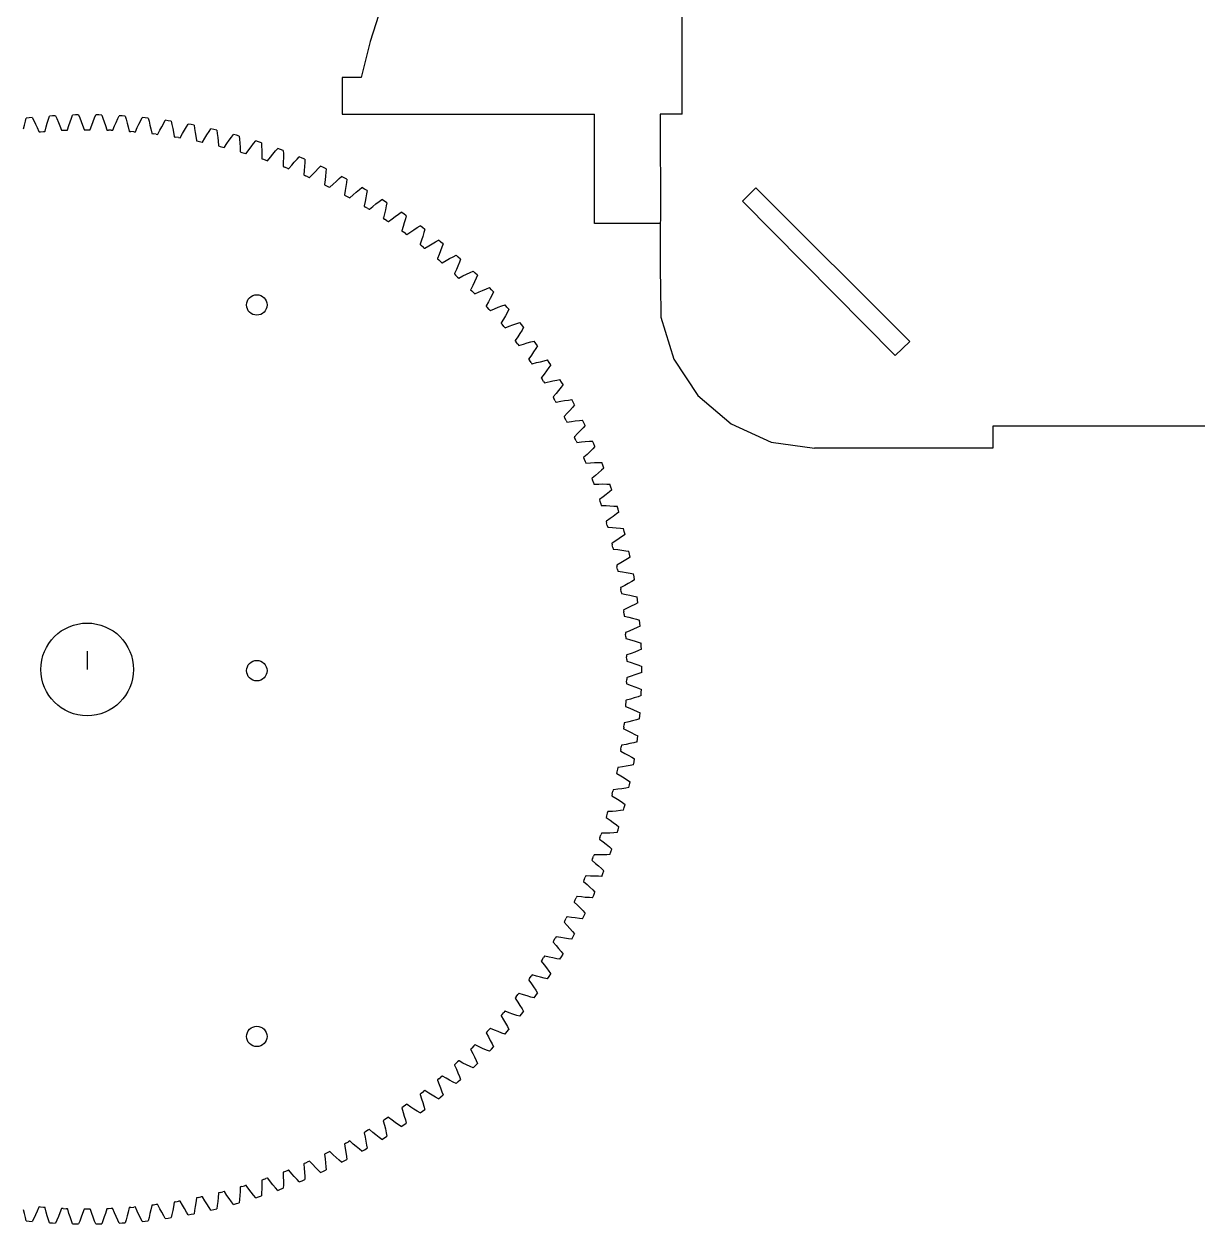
# Model space of a CAD drawing. Header units: millimetres. Extents: x 0 to 561, y -106 to 290.
# Drawn here: x 181.3 to 342.1, y -106 to 58.4 of the extents above; entities that cross this region are included whole.
import ezdxf

# ---------------------------------------------------------------- set-up
doc = ezdxf.new("R2010")
doc.units = ezdxf.units.MM
doc.layers.get('0').update_dxf_attribs({"lineweight": 25, "true_color": 0xffffff})
doc.layers.add('Interior', color=1, linetype='Continuous', lineweight=25, true_color=0xff0000)

msp = doc.modelspace()

# ---------------------------------------------------------------- linework, layer by layer
for p, q in [((271.53, 46.1), (271.53, 75.25)), ((230.33, 60.9), (228.78, 56.04)), ((228.78, 56.04), (227.53, 51.1)), ((227.53, 51.1), (224.93, 51.1)), ((224.93, 51.1), (224.93, 46.1)), ((224.93, 46.1), (259.53, 46.1)), ((259.53, 31.63), (259.53, 46.1)), ((271.53, 46.1), (268.53, 46.1)), ((268.53, 46.1), (268.55, 31.63)), ((181.28, 44.06), (181.4, 44.57)), ((181.4, 44.57), (181.53, 45.11)), ((181.53, 45.11), (181.65, 45.54)), ((182.06, 45.58), (181.65, 45.54)), ((182.46, 45.63), (182.06, 45.58)), ((182.46, 45.63), (182.67, 45.23)), ((182.67, 45.23), (182.91, 44.73)), ((182.91, 44.73), (183.14, 44.25)), ((184.39, 44.36), (184.53, 44.86)), ((184.53, 44.86), (184.68, 45.4)), ((184.68, 45.4), (184.82, 45.82)), ((185.23, 45.85), (184.82, 45.82)), ((185.64, 45.87), (185.23, 45.85)), ((185.64, 45.87), (185.82, 45.47)), ((185.82, 45.47), (186.05, 44.96)), ((186.05, 44.96), (186.25, 44.47)), ((186.25, 44.47), (186.47, 43.9)), ((187.32, 43.92), (187.5, 44.53)), ((187.5, 44.53), (187.67, 45.03)), ((187.67, 45.03), (187.85, 45.55)), ((187.85, 45.55), (188, 45.97)), ((188.41, 45.98), (188, 45.97)), ((188.82, 45.99), (188.41, 45.98)), ((188.82, 45.99), (188.99, 45.58)), ((188.99, 45.58), (189.19, 45.06)), ((189.19, 45.06), (189.37, 44.56)), ((189.37, 44.56), (189.57, 43.99)), ((190.42, 43.97), (190.63, 44.56)), ((190.63, 44.56), (190.81, 45.06)), ((190.81, 45.06), (191.01, 45.58)), ((191.01, 45.58), (191.18, 45.99)), ((191.59, 45.98), (191.18, 45.99)), ((192, 45.97), (191.59, 45.98)), ((192, 45.97), (192.15, 45.55)), ((192.15, 45.55), (192.33, 45.03)), ((192.33, 45.03), (192.5, 44.53)), ((192.5, 44.53), (192.67, 43.94)), ((193.52, 43.88), (193.75, 44.47)), ((193.75, 44.47), (193.95, 44.96)), ((193.95, 44.96), (194.18, 45.47)), ((194.18, 45.47), (194.36, 45.87)), ((194.77, 45.85), (194.36, 45.87)), ((195.18, 45.82), (194.77, 45.85)), ((195.18, 45.82), (195.32, 45.4)), ((195.32, 45.4), (195.47, 44.86)), ((195.47, 44.86), (195.61, 44.36)), ((196.86, 44.25), (197.09, 44.73)), ((197.09, 44.73), (197.33, 45.23)), ((197.33, 45.23), (197.54, 45.63)), ((197.94, 45.58), (197.54, 45.63)), ((198.35, 45.54), (197.94, 45.58)), ((198.35, 45.54), (198.47, 45.11)), ((198.47, 45.11), (198.6, 44.57)), ((198.6, 44.57), (198.72, 44.06)), ((200.21, 44.37), (200.48, 44.85)), ((200.48, 44.85), (200.7, 45.24)), ((201.1, 45.18), (200.7, 45.24)), ((201.51, 45.12), (201.1, 45.18)), ((201.51, 45.12), (201.61, 44.69)), ((201.61, 44.69), (201.72, 44.14)), ((203.6, 44.35), (203.84, 44.73)), ((204.24, 44.65), (203.84, 44.73)), ((204.64, 44.58), (204.24, 44.65)), ((204.64, 44.58), (204.72, 44.14)), ((183.14, 44.25), (183.38, 43.69)), ((183.38, 43.69), (183.4, 43.66)), ((183.4, 43.66), (183.62, 43.67)), ((183.62, 43.67), (184, 43.71)), ((184, 43.71), (184.21, 43.72)), ((184.21, 43.72), (184.23, 43.74)), ((184.23, 43.74), (184.39, 44.36)), ((186.47, 43.9), (186.49, 43.87)), ((186.49, 43.87), (186.71, 43.88)), ((186.71, 43.88), (187.1, 43.89)), ((187.1, 43.89), (187.3, 43.9)), ((187.3, 43.9), (187.32, 43.92)), ((189.57, 43.99), (189.59, 43.95)), ((189.59, 43.95), (189.81, 43.95)), ((189.81, 43.95), (190.19, 43.95)), ((190.19, 43.95), (190.4, 43.95)), ((190.4, 43.95), (190.42, 43.97)), ((192.67, 43.94), (192.69, 43.91)), ((192.69, 43.91), (192.9, 43.89)), ((193.29, 43.88), (192.9, 43.89)), ((193.29, 43.88), (193.49, 43.87)), ((193.49, 43.87), (193.52, 43.88)), ((195.61, 44.36), (195.76, 43.76)), ((195.76, 43.76), (195.78, 43.73)), ((195.78, 43.73), (196, 43.71)), ((196.38, 43.67), (196, 43.71)), ((196.38, 43.67), (196.58, 43.66)), ((196.58, 43.66), (196.61, 43.67)), ((196.61, 43.67), (196.86, 44.25)), ((198.72, 44.06), (198.85, 43.46)), ((198.85, 43.46), (198.86, 43.42)), ((198.86, 43.42), (199.08, 43.39)), ((199.46, 43.34), (199.08, 43.39)), ((199.46, 43.34), (199.66, 43.32)), ((199.66, 43.32), (199.69, 43.33)), ((199.69, 43.33), (199.97, 43.9)), ((199.97, 43.9), (200.21, 44.37)), ((201.72, 44.14), (201.82, 43.63)), ((201.82, 43.63), (201.91, 43.02)), ((201.91, 43.02), (201.93, 42.99)), ((201.93, 42.99), (202.14, 42.95)), ((202.52, 42.88), (202.14, 42.95)), ((202.52, 42.88), (202.72, 42.85)), ((202.72, 42.85), (202.75, 42.86)), ((202.75, 42.86), (203.05, 43.42)), ((203.05, 43.42), (203.32, 43.87)), ((203.32, 43.87), (203.6, 44.35)), ((204.72, 44.14), (204.81, 43.59)), ((204.81, 43.59), (204.89, 43.07)), ((204.89, 43.07), (204.96, 42.46)), ((205.79, 42.26), (206.12, 42.8)), ((206.12, 42.8), (206.4, 43.25)), ((206.4, 43.25), (206.7, 43.72)), ((206.7, 43.72), (206.96, 44.08)), ((207.35, 43.99), (206.96, 44.08)), ((207.75, 43.9), (207.35, 43.99)), ((207.75, 43.9), (207.82, 43.45)), ((207.82, 43.45), (207.88, 42.9)), ((207.88, 42.9), (207.94, 42.38)), ((209.45, 42.5), (209.78, 42.95)), ((209.78, 42.95), (210.04, 43.31)), ((210.44, 43.2), (210.04, 43.31)), ((210.83, 43.09), (210.44, 43.2)), ((210.83, 43.09), (210.88, 42.64)), ((204.96, 42.46), (204.98, 42.42)), ((204.98, 42.42), (205.19, 42.37)), ((205.19, 42.37), (205.56, 42.29)), ((205.56, 42.29), (205.76, 42.25)), ((205.76, 42.25), (205.79, 42.26)), ((207.94, 42.38), (207.98, 41.77)), ((207.98, 41.77), (208, 41.73)), ((208, 41.73), (208.2, 41.67)), ((208.2, 41.67), (208.58, 41.58)), ((208.58, 41.58), (208.78, 41.53)), ((208.78, 41.53), (208.8, 41.54)), ((208.8, 41.54), (209.15, 42.07)), ((209.15, 42.07), (209.45, 42.5)), ((210.88, 42.64), (210.92, 42.09)), ((210.92, 42.09), (210.95, 41.56)), ((210.95, 41.56), (210.97, 40.95)), ((211.78, 40.69), (212.15, 41.2)), ((212.15, 41.2), (212.47, 41.62)), ((212.47, 41.62), (212.81, 42.06)), ((212.81, 42.06), (213.1, 42.41)), ((213.49, 42.28), (213.1, 42.41)), ((213.87, 42.15), (213.49, 42.28)), ((213.87, 42.15), (213.9, 41.71)), ((213.9, 41.71), (213.92, 41.15)), ((213.92, 41.15), (213.93, 40.62)), ((215.81, 41.04), (216.11, 41.38)), ((216.49, 41.23), (216.11, 41.38)), ((216.87, 41.09), (216.49, 41.23)), ((210.97, 40.95), (210.98, 40.91)), ((210.98, 40.91), (211.19, 40.85)), ((211.19, 40.85), (211.56, 40.74)), ((211.56, 40.74), (211.75, 40.68)), ((211.75, 40.68), (211.78, 40.69)), ((213.93, 40.62), (213.93, 40.01)), ((213.93, 40.01), (213.93, 39.97)), ((213.93, 39.97), (214.14, 39.9)), ((214.14, 39.9), (214.5, 39.77)), ((214.5, 39.77), (214.69, 39.7)), ((214.69, 39.7), (214.72, 39.71)), ((214.72, 39.71), (215.11, 40.21)), ((215.11, 40.21), (215.45, 40.62)), ((215.45, 40.62), (215.81, 41.04)), ((216.87, 39.56), (216.84, 38.95)), ((216.87, 41.09), (216.88, 40.64)), ((216.88, 40.09), (216.87, 39.56)), ((216.88, 40.64), (216.88, 40.09)), ((218.03, 39.1), (218.38, 39.49)), ((218.38, 39.49), (218.76, 39.9)), ((218.76, 39.9), (219.07, 40.22)), ((219.45, 40.06), (219.07, 40.22)), ((219.83, 39.9), (219.45, 40.06)), ((219.83, 39.9), (219.82, 39.46)), ((216.84, 38.95), (216.84, 38.91)), ((216.84, 38.91), (217.04, 38.83)), ((217.4, 38.69), (217.04, 38.83)), ((217.4, 38.69), (217.59, 38.61)), ((217.59, 38.61), (217.62, 38.62)), ((217.62, 38.62), (218.03, 39.1)), ((219.75, 38.37), (219.7, 37.77)), ((219.79, 38.9), (219.75, 38.37)), ((219.82, 39.46), (219.79, 38.9)), ((220.47, 37.4), (220.9, 37.86)), ((220.9, 37.86), (221.27, 38.24)), ((221.27, 38.24), (221.66, 38.63)), ((221.66, 38.63), (221.99, 38.94)), ((222.36, 38.77), (221.99, 38.94)), ((222.73, 38.59), (222.36, 38.77)), ((222.7, 38.15), (222.65, 37.59)), ((222.73, 38.59), (222.7, 38.15)), ((219.7, 37.77), (219.71, 37.73)), ((219.71, 37.73), (219.9, 37.64)), ((220.25, 37.48), (219.9, 37.64)), ((220.25, 37.48), (220.44, 37.39)), ((220.44, 37.39), (220.47, 37.4)), ((222.59, 37.07), (222.51, 36.46)), ((222.51, 36.46), (222.52, 36.42)), ((222.52, 36.42), (222.71, 36.32)), ((222.65, 37.59), (222.59, 37.07)), ((222.71, 36.32), (223.05, 36.15)), ((223.26, 36.07), (223.72, 36.51)), ((223.72, 36.51), (224.1, 36.87)), ((224.1, 36.87), (224.51, 37.25)), ((224.51, 37.25), (224.85, 37.54)), ((225.21, 37.35), (224.85, 37.54)), ((225.57, 37.16), (225.21, 37.35)), ((225.52, 36.72), (225.45, 36.16)), ((225.57, 37.16), (225.52, 36.72)), ((223.05, 36.15), (223.24, 36.06)), ((223.24, 36.06), (223.26, 36.07)), ((225.37, 35.64), (225.27, 35.04)), ((225.27, 35.04), (225.27, 35)), ((225.27, 35), (225.46, 34.9)), ((225.45, 36.16), (225.37, 35.64)), ((225.46, 34.9), (225.8, 34.71)), ((225.8, 34.71), (225.97, 34.61)), ((225.97, 34.61), (226, 34.61)), ((226, 34.61), (226.47, 35.04)), ((226.47, 35.04), (226.87, 35.39)), ((226.87, 35.39), (227.3, 35.74)), ((227.3, 35.74), (227.64, 36.02)), ((228, 35.82), (227.64, 36.02)), ((228.35, 35.61), (228, 35.82)), ((228.19, 34.62), (228.09, 34.11)), ((228.29, 35.17), (228.19, 34.62)), ((228.35, 35.61), (228.29, 35.17)), ((228.09, 34.11), (227.96, 33.51)), ((227.96, 33.51), (227.96, 33.47)), ((227.96, 33.47), (228.14, 33.35)), ((228.47, 33.15), (228.14, 33.35)), ((228.47, 33.15), (228.65, 33.05)), ((228.65, 33.05), (228.68, 33.05)), ((228.68, 33.05), (229.16, 33.45)), ((229.16, 33.45), (229.57, 33.78)), ((229.57, 33.78), (230.02, 34.12)), ((230.02, 34.12), (230.38, 34.39)), ((230.72, 34.17), (230.38, 34.39)), ((231.07, 33.95), (230.72, 34.17)), ((230.86, 32.97), (230.74, 32.45)), ((230.98, 33.51), (230.86, 32.97)), ((231.07, 33.95), (230.98, 33.51)), ((230.59, 31.86), (230.58, 31.82)), ((230.58, 31.82), (230.76, 31.7)), ((230.74, 32.45), (230.59, 31.86)), ((231.08, 31.49), (230.76, 31.7)), ((231.08, 31.49), (231.25, 31.37)), ((231.25, 31.37), (231.28, 31.38)), ((231.28, 31.38), (231.79, 31.76)), ((231.79, 31.76), (232.21, 32.07)), ((232.21, 32.07), (232.67, 32.39)), ((232.67, 32.39), (233.04, 32.64)), ((233.37, 32.41), (233.04, 32.64)), ((233.71, 32.17), (233.37, 32.41)), ((233.6, 31.74), (233.46, 31.2)), ((233.71, 32.17), (233.6, 31.74)), ((259.53, 31.1), (259.53, 31.63)), ((268.55, 31.63), (268.53, 31.1)), ((233.32, 30.69), (233.14, 30.11)), ((233.14, 30.11), (233.14, 30.07)), ((233.14, 30.07), (233.31, 29.94)), ((233.62, 29.71), (233.31, 29.94)), ((233.46, 31.2), (233.32, 30.69)), ((233.62, 29.71), (233.79, 29.59)), ((233.82, 29.59), (234.34, 29.96)), ((234.34, 29.96), (234.77, 30.25)), ((234.77, 30.25), (235.24, 30.55)), ((235.24, 30.55), (235.62, 30.78)), ((235.95, 30.54), (235.62, 30.78)), ((236.27, 30.29), (235.95, 30.54)), ((236.15, 29.86), (235.99, 29.33)), ((236.27, 30.29), (236.15, 29.86)), ((268.53, 31.1), (259.53, 31.1)), ((268.53, 31.1), (268.53, 24.26)), ((233.79, 29.59), (233.82, 29.59)), ((235.82, 28.83), (235.62, 28.25)), ((235.62, 28.25), (235.62, 28.21)), ((235.62, 28.21), (235.78, 28.07)), ((236.09, 27.83), (235.78, 28.07)), ((235.99, 29.33), (235.82, 28.83)), ((236.27, 27.71), (236.81, 28.05)), ((236.81, 28.05), (237.26, 28.32)), ((237.26, 28.32), (237.74, 28.6)), ((237.74, 28.6), (238.13, 28.82)), ((238.44, 28.56), (238.13, 28.82)), ((238.76, 28.3), (238.44, 28.56)), ((238.76, 28.3), (238.62, 27.87)), ((236.09, 27.83), (236.24, 27.71)), ((236.24, 27.71), (236.27, 27.71)), ((238.25, 26.86), (238.02, 26.29)), ((238.43, 27.35), (238.25, 26.86)), ((238.62, 27.87), (238.43, 27.35)), ((239.66, 26.29), (240.15, 26.55)), ((240.15, 26.55), (240.55, 26.75)), ((240.85, 26.48), (240.55, 26.75)), ((241.16, 26.2), (240.85, 26.48)), ((238.02, 26.29), (238.01, 26.25)), ((238.01, 26.25), (238.17, 26.11)), ((238.47, 25.85), (238.17, 26.11)), ((238.47, 25.85), (238.62, 25.72)), ((238.62, 25.72), (238.65, 25.72)), ((238.65, 25.72), (239.2, 26.03)), ((239.2, 26.03), (239.66, 26.29)), ((240.59, 24.78), (240.33, 24.23)), ((240.79, 25.27), (240.59, 24.78)), ((241, 25.79), (240.79, 25.27)), ((241.16, 26.2), (241, 25.79)), ((240.33, 24.23), (240.33, 24.19)), ((240.33, 24.19), (240.48, 24.04)), ((240.76, 23.77), (240.48, 24.04)), ((240.76, 23.77), (240.91, 23.63)), ((240.91, 23.63), (240.94, 23.63)), ((240.94, 23.63), (241.5, 23.93)), ((241.5, 23.93), (241.97, 24.16)), ((241.97, 24.16), (242.47, 24.4)), ((242.47, 24.4), (242.88, 24.59)), ((243.06, 23.09), (242.84, 22.62)), ((243.17, 24.3), (242.88, 24.59)), ((243.29, 23.6), (243.06, 23.09)), ((243.47, 24.01), (243.17, 24.3)), ((243.47, 24.01), (243.29, 23.6)), ((268.53, 24.26), (268.55, 22.73)), ((242.56, 22.07), (242.55, 22.03)), ((242.55, 22.03), (242.7, 21.88)), ((242.84, 22.62), (242.56, 22.07)), ((242.97, 21.6), (242.7, 21.88)), ((242.97, 21.6), (243.11, 21.46)), ((243.11, 21.46), (243.14, 21.45)), ((243.14, 21.45), (243.71, 21.72)), ((243.71, 21.72), (244.19, 21.94)), ((244.19, 21.94), (244.71, 22.16)), ((244.71, 22.16), (245.12, 22.32)), ((245.4, 22.03), (245.12, 22.32)), ((245.68, 21.73), (245.4, 22.03)), ((245.68, 21.73), (245.49, 21.32)), ((268.55, 22.73), (268.63, 18.26)), ((244.69, 19.83), (244.68, 19.79)), ((244.68, 19.79), (244.83, 19.63)), ((244.99, 20.36), (244.69, 19.83)), ((245.24, 20.83), (244.99, 20.36)), ((245.49, 21.32), (245.24, 20.83)), ((246.32, 19.62), (246.84, 19.82)), ((246.84, 19.82), (247.26, 19.97)), ((247.53, 19.66), (247.26, 19.97)), ((245.08, 19.34), (244.83, 19.63)), ((245.08, 19.34), (245.22, 19.19)), ((245.22, 19.19), (245.25, 19.18)), ((245.25, 19.18), (245.83, 19.43)), ((245.83, 19.43), (246.32, 19.62)), ((247.32, 18.47), (247.05, 18.01)), ((247.59, 18.95), (247.32, 18.47)), ((247.8, 19.35), (247.53, 19.66)), ((247.8, 19.35), (247.59, 18.95)), ((268.63, 18.26), (270.4, 12.53)), ((246.73, 17.49), (246.72, 17.45)), ((246.72, 17.45), (246.86, 17.29)), ((247.05, 18.01), (246.73, 17.49)), ((247.1, 16.99), (246.86, 17.29)), ((247.1, 16.99), (247.23, 16.83)), ((247.23, 16.83), (247.26, 16.82)), ((247.26, 16.82), (247.85, 17.05)), ((247.85, 17.05), (248.35, 17.22)), ((248.35, 17.22), (248.88, 17.4)), ((248.88, 17.4), (249.31, 17.53)), ((249.59, 16.5), (249.3, 16.03)), ((249.56, 17.21), (249.31, 17.53)), ((249.81, 16.89), (249.56, 17.21)), ((249.81, 16.89), (249.59, 16.5)), ((248.67, 15.07), (248.66, 15.04)), ((248.66, 15.04), (248.79, 14.86)), ((249.01, 15.58), (248.67, 15.07)), ((249.02, 14.56), (248.79, 14.86)), ((249.3, 16.03), (249.01, 15.58)), ((250.28, 14.74), (250.81, 14.89)), ((250.81, 14.89), (251.24, 15)), ((251.49, 14.67), (251.24, 15)), ((249.02, 14.56), (249.14, 14.39)), ((249.14, 14.39), (249.17, 14.39)), ((249.17, 14.39), (249.77, 14.58)), ((249.77, 14.58), (250.28, 14.74)), ((251.17, 13.5), (250.87, 13.07)), ((251.48, 13.96), (251.17, 13.5)), ((251.73, 14.34), (251.48, 13.96)), ((251.73, 14.34), (251.49, 14.67)), ((250.51, 12.58), (250.49, 12.54)), ((250.49, 12.54), (250.61, 12.36)), ((250.87, 13.07), (250.51, 12.58)), ((250.83, 12.05), (250.61, 12.36)), ((250.83, 12.05), (250.95, 11.88)), ((250.95, 11.88), (250.98, 11.87)), ((250.98, 11.87), (251.59, 12.04)), ((251.59, 12.04), (252.1, 12.17)), ((252.1, 12.17), (252.64, 12.3)), ((252.64, 12.3), (253.07, 12.4)), ((253.3, 12.06), (253.07, 12.4)), ((253.53, 11.72), (253.27, 11.35)), ((253.53, 11.72), (253.3, 12.06)), ((270.4, 12.53), (273.7, 7.52)), ((252.24, 10.01), (252.22, 9.97)), ((252.22, 9.97), (252.33, 9.79)), ((252.62, 10.48), (252.24, 10.01)), ((252.94, 10.9), (252.62, 10.48)), ((253.27, 11.35), (252.94, 10.9)), ((252.54, 9.46), (252.33, 9.79)), ((252.54, 9.46), (252.65, 9.29)), ((252.65, 9.29), (253.81, 9.54)), ((253.81, 9.54), (254.35, 9.64)), ((254.6, 8.23), (254.26, 7.83)), ((254.35, 9.64), (254.79, 9.72)), ((254.95, 8.67), (254.6, 8.23)), ((255.01, 9.37), (254.79, 9.72)), ((255.22, 9.02), (254.95, 8.67)), ((255.22, 9.02), (255.01, 9.37)), ((253.86, 7.37), (253.84, 7.33)), ((253.84, 7.33), (253.95, 7.14)), ((254.26, 7.83), (253.86, 7.37)), ((254.14, 6.81), (253.95, 7.14)), ((254.14, 6.81), (254.24, 6.63)), ((254.24, 6.63), (254.27, 6.62)), ((254.27, 6.62), (254.89, 6.74)), ((254.89, 6.74), (255.41, 6.83)), ((255.41, 6.83), (255.96, 6.91)), ((255.96, 6.91), (256.4, 6.97)), ((256.6, 6.61), (256.4, 6.97)), ((256.8, 6.25), (256.6, 6.61)), ((273.7, 7.52), (278.27, 3.63)), ((255.79, 5.1), (255.37, 4.66)), ((256.14, 5.49), (255.79, 5.1)), ((256.51, 5.91), (256.14, 5.49)), ((256.8, 6.25), (256.51, 5.91)), ((255.37, 4.66), (255.35, 4.62)), ((255.35, 4.62), (255.45, 4.43)), ((255.62, 4.09), (255.45, 4.43)), ((255.62, 4.09), (255.72, 3.91)), ((255.72, 3.91), (255.74, 3.9)), ((255.74, 3.9), (256.37, 3.99)), ((256.37, 3.99), (256.89, 4.06)), ((256.89, 4.06), (257.45, 4.12)), ((257.45, 4.12), (257.89, 4.16)), ((258.07, 3.79), (257.89, 4.16)), ((258.26, 3.43), (257.95, 3.09)), ((258.26, 3.43), (258.07, 3.79)), ((278.27, 3.63), (283.74, 1.16)), ((314.09, 3.31), (314.09, 0.31)), ((376.33, 3.31), (314.09, 3.31)), ((256.76, 1.89), (256.74, 1.86)), ((256.74, 1.86), (256.83, 1.66)), ((257.2, 2.32), (256.76, 1.89)), ((256.99, 1.31), (256.83, 1.66)), ((257.57, 2.69), (257.2, 2.32)), ((257.95, 3.09), (257.57, 2.69)), ((256.99, 1.31), (257.08, 1.13)), ((257.08, 1.13), (257.1, 1.11)), ((257.1, 1.11), (257.74, 1.18)), ((257.74, 1.18), (258.26, 1.23)), ((258.26, 1.23), (258.82, 1.26)), ((258.82, 1.26), (259.26, 1.29)), ((259.28, 0.22), (258.88, -0.17)), ((259.43, 0.91), (259.26, 1.29)), ((259.59, 0.54), (259.28, 0.22)), ((259.59, 0.54), (259.43, 0.91)), ((283.74, 1.16), (289.68, 0.31)), ((314.09, 0.31), (289.68, 0.31)), ((258.04, -0.93), (258.02, -0.97)), ((258.02, -0.97), (258.1, -1.17)), ((258.5, -0.53), (258.04, -0.93)), ((258.1, -1.17), (258.25, -1.52)), ((258.25, -1.52), (258.32, -1.71)), ((258.88, -0.17), (258.5, -0.53)), ((260.06, -1.65), (260.51, -1.64)), ((260.66, -2.02), (260.51, -1.64)), ((258.32, -1.71), (258.35, -1.72)), ((258.35, -1.72), (258.98, -1.68)), ((258.98, -1.68), (259.51, -1.66)), ((259.51, -1.66), (260.06, -1.65)), ((260.07, -3.08), (259.67, -3.42)), ((260.48, -2.71), (260.07, -3.08)), ((260.81, -2.4), (260.48, -2.71)), ((260.81, -2.4), (260.66, -2.02)), ((259.2, -3.81), (259.17, -3.84)), ((259.17, -3.84), (259.24, -4.04)), ((259.67, -3.42), (259.2, -3.81)), ((259.38, -4.4), (259.24, -4.04)), ((259.38, -4.4), (259.45, -4.6)), ((259.45, -4.6), (259.47, -4.61)), ((259.47, -4.61), (260.11, -4.6)), ((260.11, -4.6), (260.63, -4.59)), ((260.63, -4.59), (261.19, -4.6)), ((261.19, -4.6), (261.64, -4.62)), ((261.77, -5.01), (261.64, -4.62)), ((260.72, -6.36), (260.23, -6.73)), ((261.14, -6.04), (260.72, -6.36)), ((261.57, -5.68), (261.14, -6.04)), ((261.91, -5.39), (261.57, -5.68)), ((261.91, -5.39), (261.77, -5.01)), ((260.23, -6.73), (260.21, -6.76)), ((260.21, -6.76), (260.27, -6.96)), ((260.27, -6.96), (260.39, -7.33)), ((260.39, -7.33), (260.45, -7.53)), ((260.45, -7.53), (260.48, -7.54)), ((260.48, -7.54), (261.11, -7.56)), ((261.11, -7.56), (261.64, -7.58)), ((261.64, -7.58), (262.19, -7.61)), ((262.19, -7.61), (262.64, -7.64)), ((262.76, -8.03), (262.64, -7.64)), ((262.87, -8.43), (262.76, -8.03)), ((261.15, -9.69), (261.12, -9.72)), ((261.12, -9.72), (261.17, -9.93)), ((261.65, -9.34), (261.15, -9.69)), ((262.08, -9.04), (261.65, -9.34)), ((262.52, -8.7), (262.08, -9.04)), ((262.87, -8.43), (262.52, -8.7)), ((261.28, -10.3), (261.17, -9.93)), ((261.28, -10.3), (261.33, -10.5)), ((261.33, -10.5), (261.35, -10.51)), ((261.35, -10.51), (261.99, -10.55)), ((261.99, -10.55), (262.51, -10.59)), ((262.51, -10.59), (263.07, -10.65)), ((263.07, -10.65), (263.51, -10.7)), ((263.71, -11.5), (263.35, -11.76)), ((263.61, -11.1), (263.51, -10.7)), ((263.71, -11.5), (263.61, -11.1)), ((261.93, -12.69), (261.91, -12.71)), ((261.91, -12.71), (261.95, -12.93)), ((262.45, -12.36), (261.93, -12.69)), ((262.04, -13.3), (261.95, -12.93)), ((262.89, -12.07), (262.45, -12.36)), ((263.35, -11.76), (262.89, -12.07)), ((262.04, -13.3), (262.09, -13.5)), ((262.09, -13.5), (262.11, -13.52)), ((262.11, -13.52), (262.74, -13.58)), ((262.74, -13.58), (263.26, -13.65)), ((263.26, -13.65), (263.81, -13.73)), ((263.81, -13.73), (264.25, -13.8)), ((264.42, -14.6), (264.05, -14.84)), ((264.34, -14.2), (264.25, -13.8)), ((264.42, -14.6), (264.34, -14.2)), ((262.6, -15.71), (262.57, -15.74)), ((262.57, -15.74), (262.6, -15.95)), ((263.13, -15.41), (262.6, -15.71)), ((262.68, -16.33), (262.6, -15.95)), ((262.68, -16.33), (262.71, -16.53)), ((263.58, -15.14), (263.13, -15.41)), ((264.05, -14.84), (263.58, -15.14)), ((262.71, -16.53), (262.73, -16.55)), ((262.73, -16.55), (263.36, -16.64)), ((263.36, -16.64), (263.88, -16.73)), ((263.88, -16.73), (264.43, -16.83)), ((264.62, -17.96), (264.14, -18.23)), ((264.43, -16.83), (264.87, -16.92)), ((265, -17.73), (264.62, -17.96)), ((264.94, -17.33), (264.87, -16.92)), ((265, -17.73), (264.94, -17.33)), ((263.13, -18.77), (263.1, -18.79)), ((263.1, -18.79), (263.13, -19.01)), ((263.67, -18.49), (263.13, -18.77)), ((263.18, -19.39), (263.13, -19.01)), ((263.18, -19.39), (263.21, -19.59)), ((263.21, -19.59), (263.23, -19.61)), ((263.23, -19.61), (263.86, -19.73)), ((264.14, -18.23), (263.67, -18.49)), ((263.86, -19.73), (264.37, -19.84)), ((264.56, -21.35), (264.09, -21.58)), ((264.37, -19.84), (264.91, -19.96)), ((265.06, -21.09), (264.56, -21.35)), ((264.91, -19.96), (265.35, -20.07)), ((265.45, -20.88), (265.06, -21.09)), ((265.4, -20.47), (265.35, -20.07)), ((265.45, -20.88), (265.4, -20.47)), ((263.54, -21.84), (263.51, -21.86)), ((263.51, -21.86), (263.52, -22.08)), ((263.57, -22.46), (263.52, -22.08)), ((264.09, -21.58), (263.54, -21.84)), ((263.57, -22.46), (263.59, -22.67)), ((263.59, -22.67), (263.6, -22.69)), ((263.6, -22.69), (264.22, -22.83)), ((264.22, -22.83), (264.73, -22.96)), ((264.73, -22.96), (265.27, -23.11)), ((264.86, -24.48), (264.38, -24.69)), ((265.36, -24.24), (264.86, -24.48)), ((265.27, -23.11), (265.7, -23.23)), ((265.77, -24.05), (265.36, -24.24)), ((265.73, -23.64), (265.7, -23.23)), ((265.77, -24.05), (265.73, -23.64)), ((263.81, -24.93), (263.78, -24.95)), ((263.78, -24.95), (263.79, -25.16)), ((263.82, -25.55), (263.79, -25.16)), ((264.38, -24.69), (263.81, -24.93)), ((263.82, -25.55), (263.83, -25.75)), ((263.83, -25.75), (263.85, -25.77)), ((263.85, -25.77), (264.46, -25.94)), ((264.46, -25.94), (264.96, -26.09)), ((264.96, -26.09), (265.49, -26.26)), ((265.49, -26.26), (265.92, -26.41)), ((264.54, -27.81), (263.96, -28.02)), ((265.03, -27.62), (264.54, -27.81)), ((265.54, -27.41), (265.03, -27.62)), ((265.95, -27.23), (265.54, -27.41)), ((265.93, -26.82), (265.92, -26.41)), ((265.95, -27.23), (265.93, -26.82)), ((263.96, -28.02), (263.93, -28.04)), ((263.93, -28.04), (263.93, -28.26)), ((263.94, -28.64), (263.93, -28.26)), ((263.94, -28.64), (263.94, -28.85)), ((263.94, -28.85), (263.96, -28.87)), ((263.96, -28.87), (264.56, -29.07)), ((264.56, -29.07), (265.06, -29.24)), ((265.06, -29.24), (265.58, -29.43)), ((265.58, -29.43), (266, -29.59)), ((266, -30), (266, -29.59)), ((263.95, -31.14), (263.94, -31.36)), ((263.98, -31.12), (263.95, -31.14)), ((264.56, -30.93), (263.98, -31.12)), ((265.06, -30.76), (264.56, -30.93)), ((265.58, -30.57), (265.06, -30.76)), ((266, -30.41), (265.58, -30.57)), ((266, -30.41), (266, -30)), ((263.93, -31.74), (263.92, -31.95)), ((263.92, -31.95), (263.94, -31.97)), ((263.93, -31.74), (263.94, -31.36)), ((263.94, -31.97), (264.54, -32.19)), ((264.54, -32.19), (265.03, -32.38)), ((265.03, -32.38), (265.54, -32.59)), ((265.54, -32.59), (265.95, -32.77)), ((265.93, -33.18), (265.95, -32.77)), ((263.82, -34.45), (263.79, -34.84)), ((263.83, -34.24), (263.82, -34.45)), ((263.87, -34.22), (263.83, -34.24)), ((264.46, -34.06), (263.87, -34.22)), ((264.96, -33.91), (264.46, -34.06)), ((265.49, -33.74), (264.96, -33.91)), ((265.92, -33.59), (265.49, -33.74)), ((265.92, -33.59), (265.93, -33.18)), ((263.79, -34.84), (263.78, -35.04)), ((263.78, -35.04), (263.79, -35.06)), ((263.79, -35.06), (264.38, -35.31)), ((264.38, -35.31), (264.86, -35.52)), ((264.86, -35.52), (265.36, -35.76)), ((265.36, -35.76), (265.77, -35.95)), ((265.73, -36.36), (265.77, -35.95)), ((263.52, -37.92), (263.57, -37.54)), ((263.59, -37.32), (263.57, -37.54)), ((263.63, -37.31), (263.59, -37.32)), ((264.22, -37.17), (263.63, -37.31)), ((264.73, -37.04), (264.22, -37.17)), ((265.27, -36.89), (264.73, -37.04)), ((265.7, -36.77), (265.27, -36.89)), ((265.7, -36.77), (265.73, -36.36)), ((263.52, -37.92), (263.5, -38.13)), ((263.5, -38.13), (263.52, -38.15)), ((263.52, -38.15), (264.09, -38.42)), ((264.09, -38.42), (264.56, -38.65)), ((264.56, -38.65), (265.06, -38.91)), ((265.06, -38.91), (265.45, -39.12)), ((265.4, -39.53), (265.45, -39.12)), ((263.13, -40.99), (263.1, -41.2)), ((263.13, -40.99), (263.18, -40.61)), ((263.22, -40.4), (263.18, -40.61)), ((263.26, -40.38), (263.22, -40.4)), ((263.86, -40.27), (263.26, -40.38)), ((264.37, -40.16), (263.86, -40.27)), ((264.91, -40.04), (264.37, -40.16)), ((265.35, -39.93), (264.91, -40.04)), ((265.35, -39.93), (265.4, -39.53)), ((263.1, -41.2), (263.11, -41.22)), ((263.11, -41.22), (263.67, -41.51)), ((263.67, -41.51), (264.14, -41.77)), ((264.14, -41.77), (264.62, -42.04)), ((264.62, -42.04), (265, -42.27)), ((264.87, -43.08), (264.94, -42.67)), ((264.94, -42.67), (265, -42.27)), ((262.6, -44.05), (262.56, -44.25)), ((262.56, -44.25), (262.58, -44.27)), ((262.58, -44.27), (263.13, -44.59)), ((262.68, -43.67), (262.6, -44.05)), ((262.72, -43.46), (262.68, -43.67)), ((262.76, -43.44), (262.72, -43.46)), ((263.36, -43.36), (262.76, -43.44)), ((263.88, -43.27), (263.36, -43.36)), ((264.43, -43.17), (263.88, -43.27)), ((264.87, -43.08), (264.43, -43.17)), ((263.13, -44.59), (263.58, -44.86)), ((263.58, -44.86), (264.05, -45.16)), ((264.05, -45.16), (264.42, -45.4)), ((264.25, -46.2), (264.34, -45.8)), ((264.34, -45.8), (264.42, -45.4)), ((261.95, -47.07), (261.9, -47.27)), ((261.9, -47.27), (261.92, -47.3)), ((261.92, -47.3), (262.45, -47.64)), ((261.95, -47.07), (262.04, -46.7)), ((262.09, -46.49), (262.04, -46.7)), ((262.13, -46.48), (262.09, -46.49)), ((262.74, -46.42), (262.13, -46.48)), ((262.45, -47.64), (262.89, -47.93)), ((263.26, -46.35), (262.74, -46.42)), ((263.81, -46.27), (263.26, -46.35)), ((264.25, -46.2), (263.81, -46.27)), ((262.89, -47.93), (263.35, -48.24)), ((263.51, -49.3), (263.07, -49.35)), ((263.35, -48.24), (263.71, -48.5)), ((263.51, -49.3), (263.61, -48.9)), ((263.61, -48.9), (263.71, -48.5)), ((261.17, -50.07), (261.12, -50.27)), ((261.12, -50.27), (261.13, -50.29)), ((261.13, -50.29), (261.65, -50.66)), ((261.28, -49.7), (261.17, -50.07)), ((261.34, -49.49), (261.28, -49.7)), ((261.38, -49.48), (261.34, -49.49)), ((261.99, -49.45), (261.38, -49.48)), ((261.65, -50.66), (262.08, -50.96)), ((262.51, -49.41), (261.99, -49.45)), ((262.08, -50.96), (262.52, -51.3)), ((263.07, -49.35), (262.51, -49.41)), ((260.46, -52.46), (260.39, -52.67)), ((260.5, -52.45), (260.46, -52.46)), ((261.11, -52.44), (260.5, -52.45)), ((261.64, -52.42), (261.11, -52.44)), ((262.19, -52.39), (261.64, -52.42)), ((262.64, -52.36), (262.19, -52.39)), ((262.52, -51.3), (262.87, -51.57)), ((262.64, -52.36), (262.76, -51.97)), ((262.76, -51.97), (262.87, -51.57)), ((260.27, -53.04), (260.21, -53.23)), ((260.21, -53.23), (260.22, -53.26)), ((260.22, -53.26), (260.72, -53.64)), ((260.27, -53.04), (260.39, -52.67)), ((260.72, -53.64), (261.14, -53.96)), ((261.14, -53.96), (261.57, -54.32)), ((259.24, -55.96), (259.38, -55.6)), ((259.46, -55.39), (259.38, -55.6)), ((259.5, -55.39), (259.46, -55.39)), ((260.11, -55.4), (259.5, -55.39)), ((260.63, -55.41), (260.11, -55.4)), ((261.19, -55.4), (260.63, -55.41)), ((261.64, -55.38), (261.19, -55.4)), ((261.57, -54.32), (261.91, -54.61)), ((261.64, -55.38), (261.77, -54.99)), ((261.77, -54.99), (261.91, -54.61)), ((259.24, -55.96), (259.17, -56.15)), ((259.17, -56.15), (259.18, -56.18)), ((259.18, -56.18), (259.67, -56.58)), ((259.67, -56.58), (260.07, -56.92)), ((260.07, -56.92), (260.48, -57.29)), ((260.48, -57.29), (260.81, -57.6)), ((258.1, -58.83), (258.02, -59.02)), ((258.02, -59.02), (258.02, -59.05)), ((258.02, -59.05), (258.5, -59.47)), ((258.1, -58.83), (258.25, -58.48)), ((258.33, -58.28), (258.25, -58.48)), ((258.37, -58.27), (258.33, -58.28)), ((258.98, -58.32), (258.37, -58.27)), ((259.51, -58.34), (258.98, -58.32)), ((260.06, -58.35), (259.51, -58.34)), ((260.51, -58.36), (260.06, -58.35)), ((260.51, -58.36), (260.66, -57.98)), ((260.66, -57.98), (260.81, -57.6)), ((258.5, -59.47), (258.88, -59.83)), ((258.88, -59.83), (259.28, -60.22)), ((259.28, -60.22), (259.59, -60.54)), ((259.43, -60.91), (259.59, -60.54)), ((256.83, -61.66), (256.74, -61.85)), ((256.74, -61.85), (256.75, -61.87)), ((256.75, -61.87), (257.2, -62.32)), ((256.83, -61.66), (256.99, -61.31)), ((257.09, -61.12), (256.99, -61.31)), ((257.13, -61.11), (257.09, -61.12)), ((257.74, -61.18), (257.13, -61.11)), ((257.2, -62.32), (257.57, -62.69)), ((258.26, -61.23), (257.74, -61.18)), ((258.82, -61.26), (258.26, -61.23)), ((259.26, -61.29), (258.82, -61.26)), ((259.26, -61.29), (259.43, -60.91)), ((255.45, -64.43), (255.62, -64.09)), ((255.73, -63.9), (255.62, -64.09)), ((255.77, -63.9), (255.73, -63.9)), ((256.37, -63.99), (255.77, -63.9)), ((256.89, -64.06), (256.37, -63.99)), ((257.45, -64.12), (256.89, -64.06)), ((257.89, -64.16), (257.45, -64.12)), ((257.57, -62.69), (257.95, -63.09)), ((257.89, -64.16), (258.07, -63.79)), ((257.95, -63.09), (258.26, -63.43)), ((258.07, -63.79), (258.26, -63.43)), ((255.45, -64.43), (255.35, -64.61)), ((255.35, -64.61), (255.35, -64.64)), ((255.35, -64.64), (255.79, -65.1)), ((255.79, -65.1), (256.14, -65.49)), ((256.14, -65.49), (256.51, -65.91)), ((253.95, -67.14), (253.84, -67.32)), ((253.84, -67.32), (253.85, -67.35)), ((253.85, -67.35), (254.26, -67.83)), ((253.95, -67.14), (254.14, -66.81)), ((254.25, -66.62), (254.14, -66.81)), ((254.29, -66.62), (254.25, -66.62)), ((254.89, -66.74), (254.29, -66.62)), ((255.41, -66.83), (254.89, -66.74)), ((255.96, -66.91), (255.41, -66.83)), ((256.4, -66.97), (255.96, -66.91)), ((256.4, -66.97), (256.6, -66.61)), ((256.51, -65.91), (256.8, -66.25)), ((256.6, -66.61), (256.8, -66.25)), ((254.26, -67.83), (254.6, -68.23)), ((254.6, -68.23), (254.95, -68.67)), ((254.95, -68.67), (255.22, -69.02)), ((255.01, -69.37), (255.22, -69.02)), ((252.33, -69.79), (252.22, -69.96)), ((252.22, -69.96), (252.23, -69.99)), ((252.23, -69.99), (252.62, -70.48)), ((252.33, -69.79), (252.54, -69.46)), ((252.66, -69.28), (252.54, -69.46)), ((252.62, -70.48), (252.94, -70.9)), ((252.7, -69.28), (252.66, -69.28)), ((253.29, -69.42), (252.7, -69.28)), ((253.81, -69.54), (253.29, -69.42)), ((254.35, -69.64), (253.81, -69.54)), ((254.79, -69.72), (254.35, -69.64)), ((254.79, -69.72), (255.01, -69.37)), ((250.61, -72.36), (250.83, -72.05)), ((250.96, -71.87), (250.83, -72.05)), ((251, -71.87), (250.96, -71.87)), ((251.59, -72.04), (251, -71.87)), ((252.1, -72.17), (251.59, -72.04)), ((252.64, -72.3), (252.1, -72.17)), ((253.07, -72.4), (252.64, -72.3)), ((252.94, -70.9), (253.27, -71.35)), ((253.07, -72.4), (253.3, -72.06)), ((253.27, -71.35), (253.53, -71.72)), ((253.3, -72.06), (253.53, -71.72)), ((250.61, -72.36), (250.5, -72.53)), ((250.5, -72.53), (250.5, -72.56)), ((250.5, -72.56), (250.87, -73.07)), ((250.87, -73.07), (251.17, -73.5)), ((251.17, -73.5), (251.48, -73.96)), ((251.48, -73.96), (251.73, -74.34)), ((248.79, -74.86), (248.66, -75.03)), ((248.66, -75.03), (248.66, -75.05)), ((248.66, -75.05), (249.01, -75.58)), ((248.79, -74.86), (249.02, -74.56)), ((249.01, -75.58), (249.3, -76.03)), ((249.15, -74.39), (249.02, -74.56)), ((249.19, -74.39), (249.15, -74.39)), ((249.77, -74.58), (249.19, -74.39)), ((250.28, -74.74), (249.77, -74.58)), ((250.81, -74.89), (250.28, -74.74)), ((251.24, -75), (250.81, -74.89)), ((251.24, -75), (251.49, -74.67)), ((251.49, -74.67), (251.73, -74.34)), ((246.86, -77.29), (247.1, -76.99)), ((247.24, -76.82), (247.1, -76.99)), ((247.28, -76.83), (247.24, -76.82)), ((247.85, -77.05), (247.28, -76.83)), ((248.35, -77.22), (247.85, -77.05)), ((248.88, -77.4), (248.35, -77.22)), ((249.3, -76.03), (249.59, -76.5)), ((249.31, -77.53), (249.56, -77.21)), ((249.56, -77.21), (249.81, -76.89)), ((249.59, -76.5), (249.81, -76.89)), ((246.73, -77.44), (246.72, -77.47)), ((246.72, -77.47), (247.05, -78.01)), ((246.86, -77.29), (246.73, -77.44)), ((247.05, -78.01), (247.32, -78.47)), ((247.32, -78.47), (247.59, -78.95)), ((249.31, -77.53), (248.88, -77.4)), ((244.83, -79.63), (244.69, -79.78)), ((244.69, -79.78), (244.69, -79.8)), ((244.69, -79.8), (244.99, -80.36)), ((245.08, -79.34), (244.83, -79.63)), ((244.99, -80.36), (245.24, -80.83)), ((245.23, -79.18), (245.08, -79.34)), ((245.27, -79.19), (245.23, -79.18)), ((245.83, -79.43), (245.27, -79.19)), ((246.32, -79.62), (245.83, -79.43)), ((246.84, -79.82), (246.32, -79.62)), ((247.26, -79.97), (246.84, -79.82)), ((247.26, -79.97), (247.53, -79.66)), ((247.53, -79.66), (247.8, -79.35)), ((247.59, -78.95), (247.8, -79.35)), ((242.56, -82.02), (242.55, -82.05)), ((242.55, -82.05), (242.84, -82.62)), ((242.7, -81.88), (242.56, -82.02)), ((242.97, -81.6), (242.7, -81.88)), ((243.12, -81.45), (242.97, -81.6)), ((243.16, -81.46), (243.12, -81.45)), ((243.71, -81.72), (243.16, -81.46)), ((244.19, -81.94), (243.71, -81.72)), ((244.71, -82.16), (244.19, -81.94)), ((245.12, -82.32), (244.71, -82.16)), ((245.12, -82.32), (245.4, -82.03)), ((245.24, -80.83), (245.49, -81.32)), ((245.4, -82.03), (245.68, -81.73)), ((245.49, -81.32), (245.68, -81.73)), ((240.48, -84.04), (240.76, -83.77)), ((240.92, -83.63), (240.76, -83.77)), ((240.96, -83.64), (240.92, -83.63)), ((241.5, -83.93), (240.96, -83.64)), ((242.84, -82.62), (243.06, -83.09)), ((243.06, -83.09), (243.29, -83.6)), ((243.29, -83.6), (243.47, -84.01)), ((240.48, -84.04), (240.33, -84.18)), ((240.33, -84.18), (240.33, -84.21)), ((240.33, -84.21), (240.59, -84.78)), ((240.59, -84.78), (240.79, -85.27)), ((240.79, -85.27), (241, -85.79)), ((241.97, -84.16), (241.5, -83.93)), ((242.47, -84.4), (241.97, -84.16)), ((242.88, -84.59), (242.47, -84.4)), ((242.88, -84.59), (243.17, -84.3)), ((243.17, -84.3), (243.47, -84.01)), ((238.02, -86.24), (238.01, -86.27)), ((238.01, -86.27), (238.25, -86.86)), ((238.17, -86.11), (238.02, -86.24)), ((238.17, -86.11), (238.47, -85.85)), ((238.25, -86.86), (238.43, -87.35)), ((238.63, -85.72), (238.47, -85.85)), ((238.67, -85.73), (238.63, -85.72)), ((239.2, -86.03), (238.67, -85.73)), ((239.66, -86.29), (239.2, -86.03)), ((240.15, -86.55), (239.66, -86.29)), ((240.55, -86.75), (240.15, -86.55)), ((240.55, -86.75), (240.85, -86.48)), ((240.85, -86.48), (241.16, -86.2)), ((241, -85.79), (241.16, -86.2)), ((235.62, -88.2), (235.61, -88.23)), ((235.61, -88.23), (235.82, -88.83)), ((235.78, -88.07), (235.62, -88.2)), ((235.78, -88.07), (236.09, -87.83)), ((236.26, -87.7), (236.09, -87.83)), ((236.29, -87.72), (236.26, -87.7)), ((236.81, -88.05), (236.29, -87.72)), ((237.26, -88.32), (236.81, -88.05)), ((237.74, -88.6), (237.26, -88.32)), ((238.13, -88.82), (237.74, -88.6)), ((238.13, -88.82), (238.44, -88.56)), ((238.43, -87.35), (238.62, -87.87)), ((238.44, -88.56), (238.76, -88.3)), ((238.62, -87.87), (238.76, -88.3)), ((233.31, -89.94), (233.14, -90.06)), ((233.14, -90.06), (233.14, -90.09)), ((233.14, -90.09), (233.32, -90.69)), ((233.62, -89.71), (233.31, -89.94)), ((233.8, -89.59), (233.62, -89.71)), ((233.84, -89.6), (233.8, -89.59)), ((234.34, -89.96), (233.84, -89.6)), ((234.77, -90.25), (234.34, -89.96)), ((235.24, -90.55), (234.77, -90.25)), ((235.82, -88.83), (235.99, -89.33)), ((235.95, -90.54), (236.27, -90.29)), ((235.99, -89.33), (236.15, -89.86)), ((236.15, -89.86), (236.27, -90.29)), ((230.59, -91.81), (230.58, -91.84)), ((230.58, -91.84), (230.74, -92.45)), ((230.76, -91.7), (230.59, -91.81)), ((231.08, -91.49), (230.76, -91.7)), ((231.27, -91.37), (231.08, -91.49)), ((231.3, -91.39), (231.27, -91.37)), ((231.79, -91.76), (231.3, -91.39)), ((232.21, -92.07), (231.79, -91.76)), ((232.67, -92.39), (232.21, -92.07)), ((233.32, -90.69), (233.46, -91.2)), ((233.46, -91.2), (233.6, -91.74)), ((233.6, -91.74), (233.71, -92.17)), ((235.62, -90.78), (235.24, -90.55)), ((235.62, -90.78), (235.95, -90.54)), ((227.97, -93.46), (227.96, -93.48)), ((227.96, -93.48), (228.09, -94.11)), ((228.14, -93.35), (227.97, -93.46)), ((228.47, -93.15), (228.14, -93.35)), ((228.66, -93.05), (228.47, -93.15)), ((228.69, -93.06), (228.66, -93.05)), ((229.16, -93.45), (228.69, -93.06)), ((229.57, -93.78), (229.16, -93.45)), ((230.74, -92.45), (230.86, -92.97)), ((230.86, -92.97), (230.98, -93.51)), ((230.98, -93.51), (231.07, -93.95)), ((233.04, -92.64), (232.67, -92.39)), ((233.04, -92.64), (233.37, -92.41)), ((233.37, -92.41), (233.71, -92.17)), ((225.28, -94.99), (225.27, -95.02)), ((225.27, -95.02), (225.37, -95.64)), ((225.46, -94.9), (225.28, -94.99)), ((225.46, -94.9), (225.8, -94.71)), ((225.99, -94.61), (225.8, -94.71)), ((226.02, -94.63), (225.99, -94.61)), ((226.47, -95.04), (226.02, -94.63)), ((226.87, -95.39), (226.47, -95.04)), ((228.09, -94.11), (228.19, -94.62)), ((228.19, -94.62), (228.29, -95.17)), ((228.29, -95.17), (228.35, -95.61)), ((230.02, -94.12), (229.57, -93.78)), ((230.38, -94.39), (230.02, -94.12)), ((230.38, -94.39), (230.72, -94.17)), ((230.72, -94.17), (231.07, -93.95)), ((222.52, -96.41), (222.51, -96.44)), ((222.51, -96.44), (222.59, -97.07)), ((222.71, -96.32), (222.52, -96.41)), ((223.05, -96.15), (222.71, -96.32)), ((223.25, -96.06), (223.05, -96.15)), ((223.28, -96.08), (223.25, -96.06)), ((223.72, -96.51), (223.28, -96.08)), ((224.1, -96.87), (223.72, -96.51)), ((224.51, -97.25), (224.1, -96.87)), ((225.37, -95.64), (225.45, -96.16)), ((225.45, -96.16), (225.52, -96.72)), ((225.52, -96.72), (225.57, -97.16)), ((227.3, -95.74), (226.87, -95.39)), ((227.64, -96.02), (227.3, -95.74)), ((227.64, -96.02), (228, -95.82)), ((228, -95.82), (228.35, -95.61)), ((217.6, -98.61), (217.4, -98.69)), ((217.64, -98.63), (217.6, -98.61)), ((218.03, -99.1), (217.64, -98.63)), ((219.71, -97.72), (219.7, -97.74)), ((219.7, -97.74), (219.75, -98.37)), ((219.9, -97.64), (219.71, -97.72)), ((219.75, -98.37), (219.79, -98.9)), ((220.25, -97.48), (219.9, -97.64)), ((220.45, -97.39), (220.25, -97.48)), ((220.49, -97.42), (220.45, -97.39)), ((220.9, -97.86), (220.49, -97.42)), ((221.27, -98.24), (220.9, -97.86)), ((221.66, -98.63), (221.27, -98.24)), ((221.99, -98.94), (221.66, -98.63)), ((222.36, -98.77), (222.73, -98.59)), ((222.59, -97.07), (222.65, -97.59)), ((222.65, -97.59), (222.7, -98.15)), ((222.7, -98.15), (222.73, -98.59)), ((224.85, -97.54), (224.51, -97.25)), ((224.85, -97.54), (225.21, -97.35)), ((225.21, -97.35), (225.57, -97.16)), ((213.94, -99.97), (213.93, -99.99)), ((213.93, -99.99), (213.93, -100.62)), ((214.14, -99.9), (213.94, -99.97)), ((214.14, -99.9), (214.5, -99.77)), ((214.71, -99.71), (214.5, -99.77)), ((214.74, -99.73), (214.71, -99.71)), ((215.11, -100.21), (214.74, -99.73)), ((215.45, -100.62), (215.11, -100.21)), ((216.85, -98.9), (216.84, -98.93)), ((216.84, -98.93), (216.87, -99.56)), ((217.04, -98.83), (216.85, -98.9)), ((216.87, -99.56), (216.88, -100.09)), ((216.88, -100.09), (216.88, -100.64)), ((217.4, -98.69), (217.04, -98.83)), ((218.38, -99.49), (218.03, -99.1)), ((218.76, -99.9), (218.38, -99.49)), ((219.07, -100.22), (218.76, -99.9)), ((219.07, -100.22), (219.45, -100.06)), ((219.45, -100.06), (219.83, -99.9)), ((219.79, -98.9), (219.82, -99.46)), ((219.82, -99.46), (219.83, -99.9)), ((221.99, -98.94), (222.36, -98.77)), ((207.99, -101.75), (207.94, -102.38)), ((208.01, -101.72), (207.99, -101.75)), ((208.2, -101.67), (208.01, -101.72)), ((208.2, -101.67), (208.58, -101.58)), ((208.79, -101.53), (208.58, -101.58)), ((208.82, -101.56), (208.79, -101.53)), ((209.15, -102.07), (208.82, -101.56)), ((210.95, -101.56), (210.92, -102.09)), ((210.98, -100.93), (210.95, -101.56)), ((210.99, -100.91), (210.98, -100.93)), ((211.19, -100.85), (210.99, -100.91)), ((211.19, -100.85), (211.56, -100.74)), ((211.77, -100.68), (211.56, -100.74)), ((211.8, -100.7), (211.77, -100.68)), ((212.15, -101.2), (211.8, -100.7)), ((212.47, -101.62), (212.15, -101.2)), ((212.81, -102.06), (212.47, -101.62)), ((213.9, -101.71), (213.87, -102.15)), ((213.92, -101.15), (213.9, -101.71)), ((213.93, -100.62), (213.92, -101.15)), ((215.81, -101.04), (215.45, -100.62)), ((216.11, -101.38), (215.81, -101.04)), ((216.11, -101.38), (216.49, -101.23)), ((216.49, -101.23), (216.87, -101.09)), ((216.88, -100.64), (216.87, -101.09)), ((198.85, -103.44), (198.72, -104.06)), ((198.87, -103.42), (198.85, -103.44)), ((199.08, -103.39), (198.87, -103.42)), ((199.46, -103.34), (199.08, -103.39)), ((199.67, -103.32), (199.46, -103.34)), ((199.7, -103.35), (199.67, -103.32)), ((199.97, -103.9), (199.7, -103.35)), ((201.92, -103), (201.82, -103.63)), ((201.94, -102.98), (201.92, -103)), ((202.14, -102.95), (201.94, -102.98)), ((202.14, -102.95), (202.52, -102.88)), ((202.74, -102.85), (202.52, -102.88)), ((202.76, -102.88), (202.74, -102.85)), ((203.05, -103.42), (202.76, -102.88)), ((203.32, -103.87), (203.05, -103.42)), ((204.81, -103.59), (204.72, -104.14)), ((204.89, -103.07), (204.81, -103.59)), ((204.97, -102.44), (204.89, -103.07)), ((204.99, -102.42), (204.97, -102.44)), ((205.19, -102.37), (204.99, -102.42)), ((205.19, -102.37), (205.56, -102.29)), ((205.78, -102.25), (205.56, -102.29)), ((205.8, -102.28), (205.78, -102.25)), ((206.12, -102.8), (205.8, -102.28)), ((206.4, -103.25), (206.12, -102.8)), ((206.7, -103.72), (206.4, -103.25)), ((207.82, -103.45), (207.75, -103.9)), ((207.88, -102.9), (207.82, -103.45)), ((207.94, -102.38), (207.88, -102.9)), ((209.45, -102.5), (209.15, -102.07)), ((209.78, -102.95), (209.45, -102.5)), ((210.04, -103.31), (209.78, -102.95)), ((210.04, -103.31), (210.44, -103.2)), ((210.44, -103.2), (210.83, -103.09)), ((210.88, -102.64), (210.83, -103.09)), ((210.92, -102.09), (210.88, -102.64)), ((213.1, -102.41), (212.81, -102.06)), ((213.1, -102.41), (213.49, -102.28)), ((213.49, -102.28), (213.87, -102.15)), ((181.4, -104.57), (181.28, -104.06)), ((181.53, -105.11), (181.4, -104.57)), ((181.65, -105.54), (181.53, -105.11)), ((182.67, -105.23), (182.46, -105.63)), ((182.91, -104.73), (182.67, -105.23)), ((183.14, -104.25), (182.91, -104.73)), ((183.39, -103.67), (183.14, -104.25)), ((183.42, -103.66), (183.39, -103.67)), ((183.62, -103.67), (183.42, -103.66)), ((184, -103.71), (183.62, -103.67)), ((184.22, -103.73), (184, -103.71)), ((184.24, -103.76), (184.22, -103.73)), ((184.39, -104.36), (184.24, -103.76)), ((184.53, -104.86), (184.39, -104.36)), ((184.68, -105.4), (184.53, -104.86)), ((186.05, -104.96), (185.82, -105.47)), ((186.25, -104.47), (186.05, -104.96)), ((186.48, -103.88), (186.25, -104.47)), ((186.51, -103.87), (186.48, -103.88)), ((186.71, -103.88), (186.51, -103.87)), ((186.71, -103.88), (187.1, -103.89)), ((187.31, -103.91), (187.1, -103.89)), ((187.33, -103.94), (187.31, -103.91)), ((187.5, -104.53), (187.33, -103.94)), ((187.67, -105.03), (187.5, -104.53)), ((187.85, -105.55), (187.67, -105.03)), ((189.19, -105.06), (188.99, -105.58)), ((189.37, -104.56), (189.19, -105.06)), ((189.58, -103.97), (189.37, -104.56)), ((189.6, -103.95), (189.58, -103.97)), ((189.81, -103.95), (189.6, -103.95)), ((190.19, -103.95), (189.81, -103.95)), ((190.41, -103.95), (190.19, -103.95)), ((190.43, -103.99), (190.41, -103.95)), ((190.63, -104.56), (190.43, -103.99)), ((190.81, -105.06), (190.63, -104.56)), ((191.01, -105.58), (190.81, -105.06)), ((192.33, -105.03), (192.15, -105.55)), ((192.5, -104.53), (192.33, -105.03)), ((192.68, -103.92), (192.5, -104.53)), ((192.7, -103.9), (192.68, -103.92)), ((192.9, -103.89), (192.7, -103.9)), ((193.29, -103.88), (192.9, -103.89)), ((193.51, -103.87), (193.29, -103.88)), ((193.53, -103.9), (193.51, -103.87)), ((193.75, -104.47), (193.53, -103.9)), ((193.95, -104.96), (193.75, -104.47)), ((194.18, -105.47), (193.95, -104.96)), ((195.47, -104.86), (195.32, -105.4)), ((195.61, -104.36), (195.47, -104.86)), ((195.77, -103.74), (195.61, -104.36)), ((195.79, -103.72), (195.77, -103.74)), ((196, -103.71), (195.79, -103.72)), ((196, -103.71), (196.38, -103.67)), ((196.6, -103.66), (196.38, -103.67)), ((196.62, -103.69), (196.6, -103.66)), ((196.86, -104.25), (196.62, -103.69)), ((197.09, -104.73), (196.86, -104.25)), ((197.33, -105.23), (197.09, -104.73)), ((197.54, -105.63), (197.33, -105.23)), ((198.47, -105.11), (198.35, -105.54)), ((198.6, -104.57), (198.47, -105.11)), ((198.72, -104.06), (198.6, -104.57)), ((200.21, -104.37), (199.97, -103.9)), ((200.48, -104.85), (200.21, -104.37)), ((200.7, -105.24), (200.48, -104.85)), ((200.7, -105.24), (201.1, -105.18)), ((201.1, -105.18), (201.51, -105.12)), ((201.61, -104.69), (201.51, -105.12)), ((201.72, -104.14), (201.61, -104.69)), ((201.82, -103.63), (201.72, -104.14)), ((203.6, -104.35), (203.32, -103.87)), ((203.84, -104.73), (203.6, -104.35)), ((203.84, -104.73), (204.24, -104.65)), ((204.24, -104.65), (204.64, -104.58)), ((204.72, -104.14), (204.64, -104.58)), ((206.96, -104.08), (206.7, -103.72)), ((206.96, -104.08), (207.35, -103.99)), ((207.35, -103.99), (207.75, -103.9)), ((181.65, -105.54), (182.06, -105.58)), ((182.06, -105.58), (182.46, -105.63)), ((184.82, -105.82), (184.68, -105.4)), ((184.82, -105.82), (185.23, -105.85)), ((185.23, -105.85), (185.64, -105.87)), ((185.82, -105.47), (185.64, -105.87)), ((188, -105.97), (187.85, -105.55)), ((188, -105.97), (188.41, -105.98)), ((188.41, -105.98), (188.82, -105.99)), ((188.99, -105.58), (188.82, -105.99)), ((191.18, -105.99), (191.01, -105.58)), ((191.18, -105.99), (191.59, -105.98)), ((191.59, -105.98), (192, -105.97)), ((192.15, -105.55), (192, -105.97)), ((194.36, -105.87), (194.18, -105.47)), ((194.36, -105.87), (194.77, -105.85)), ((194.77, -105.85), (195.18, -105.82)), ((195.32, -105.4), (195.18, -105.82)), ((197.54, -105.63), (197.94, -105.58)), ((197.94, -105.58), (198.35, -105.54))]:
    msp.add_line(p, q)
at = {"layer": 'Interior'}
for p, q in [((281.65, 36), (279.79, 34.18)), ((302.72, 14.94), (281.65, 36)), ((279.79, 34.18), (300.75, 13.01)), ((300.75, 13.01), (302.72, 14.94)), ((190, -27.5), (190, -30))]:
    msp.add_line(p, q, dxfattribs=at)
for centre, radius in [((213.24, 19.94), 1.4), ((190, -30), 6.35), ((213.24, -30.17), 1.4), ((213.24, -80.29), 1.4)]:
    msp.add_circle(centre, radius, dxfattribs=at)

doc.saveas('drawing.dxf')
